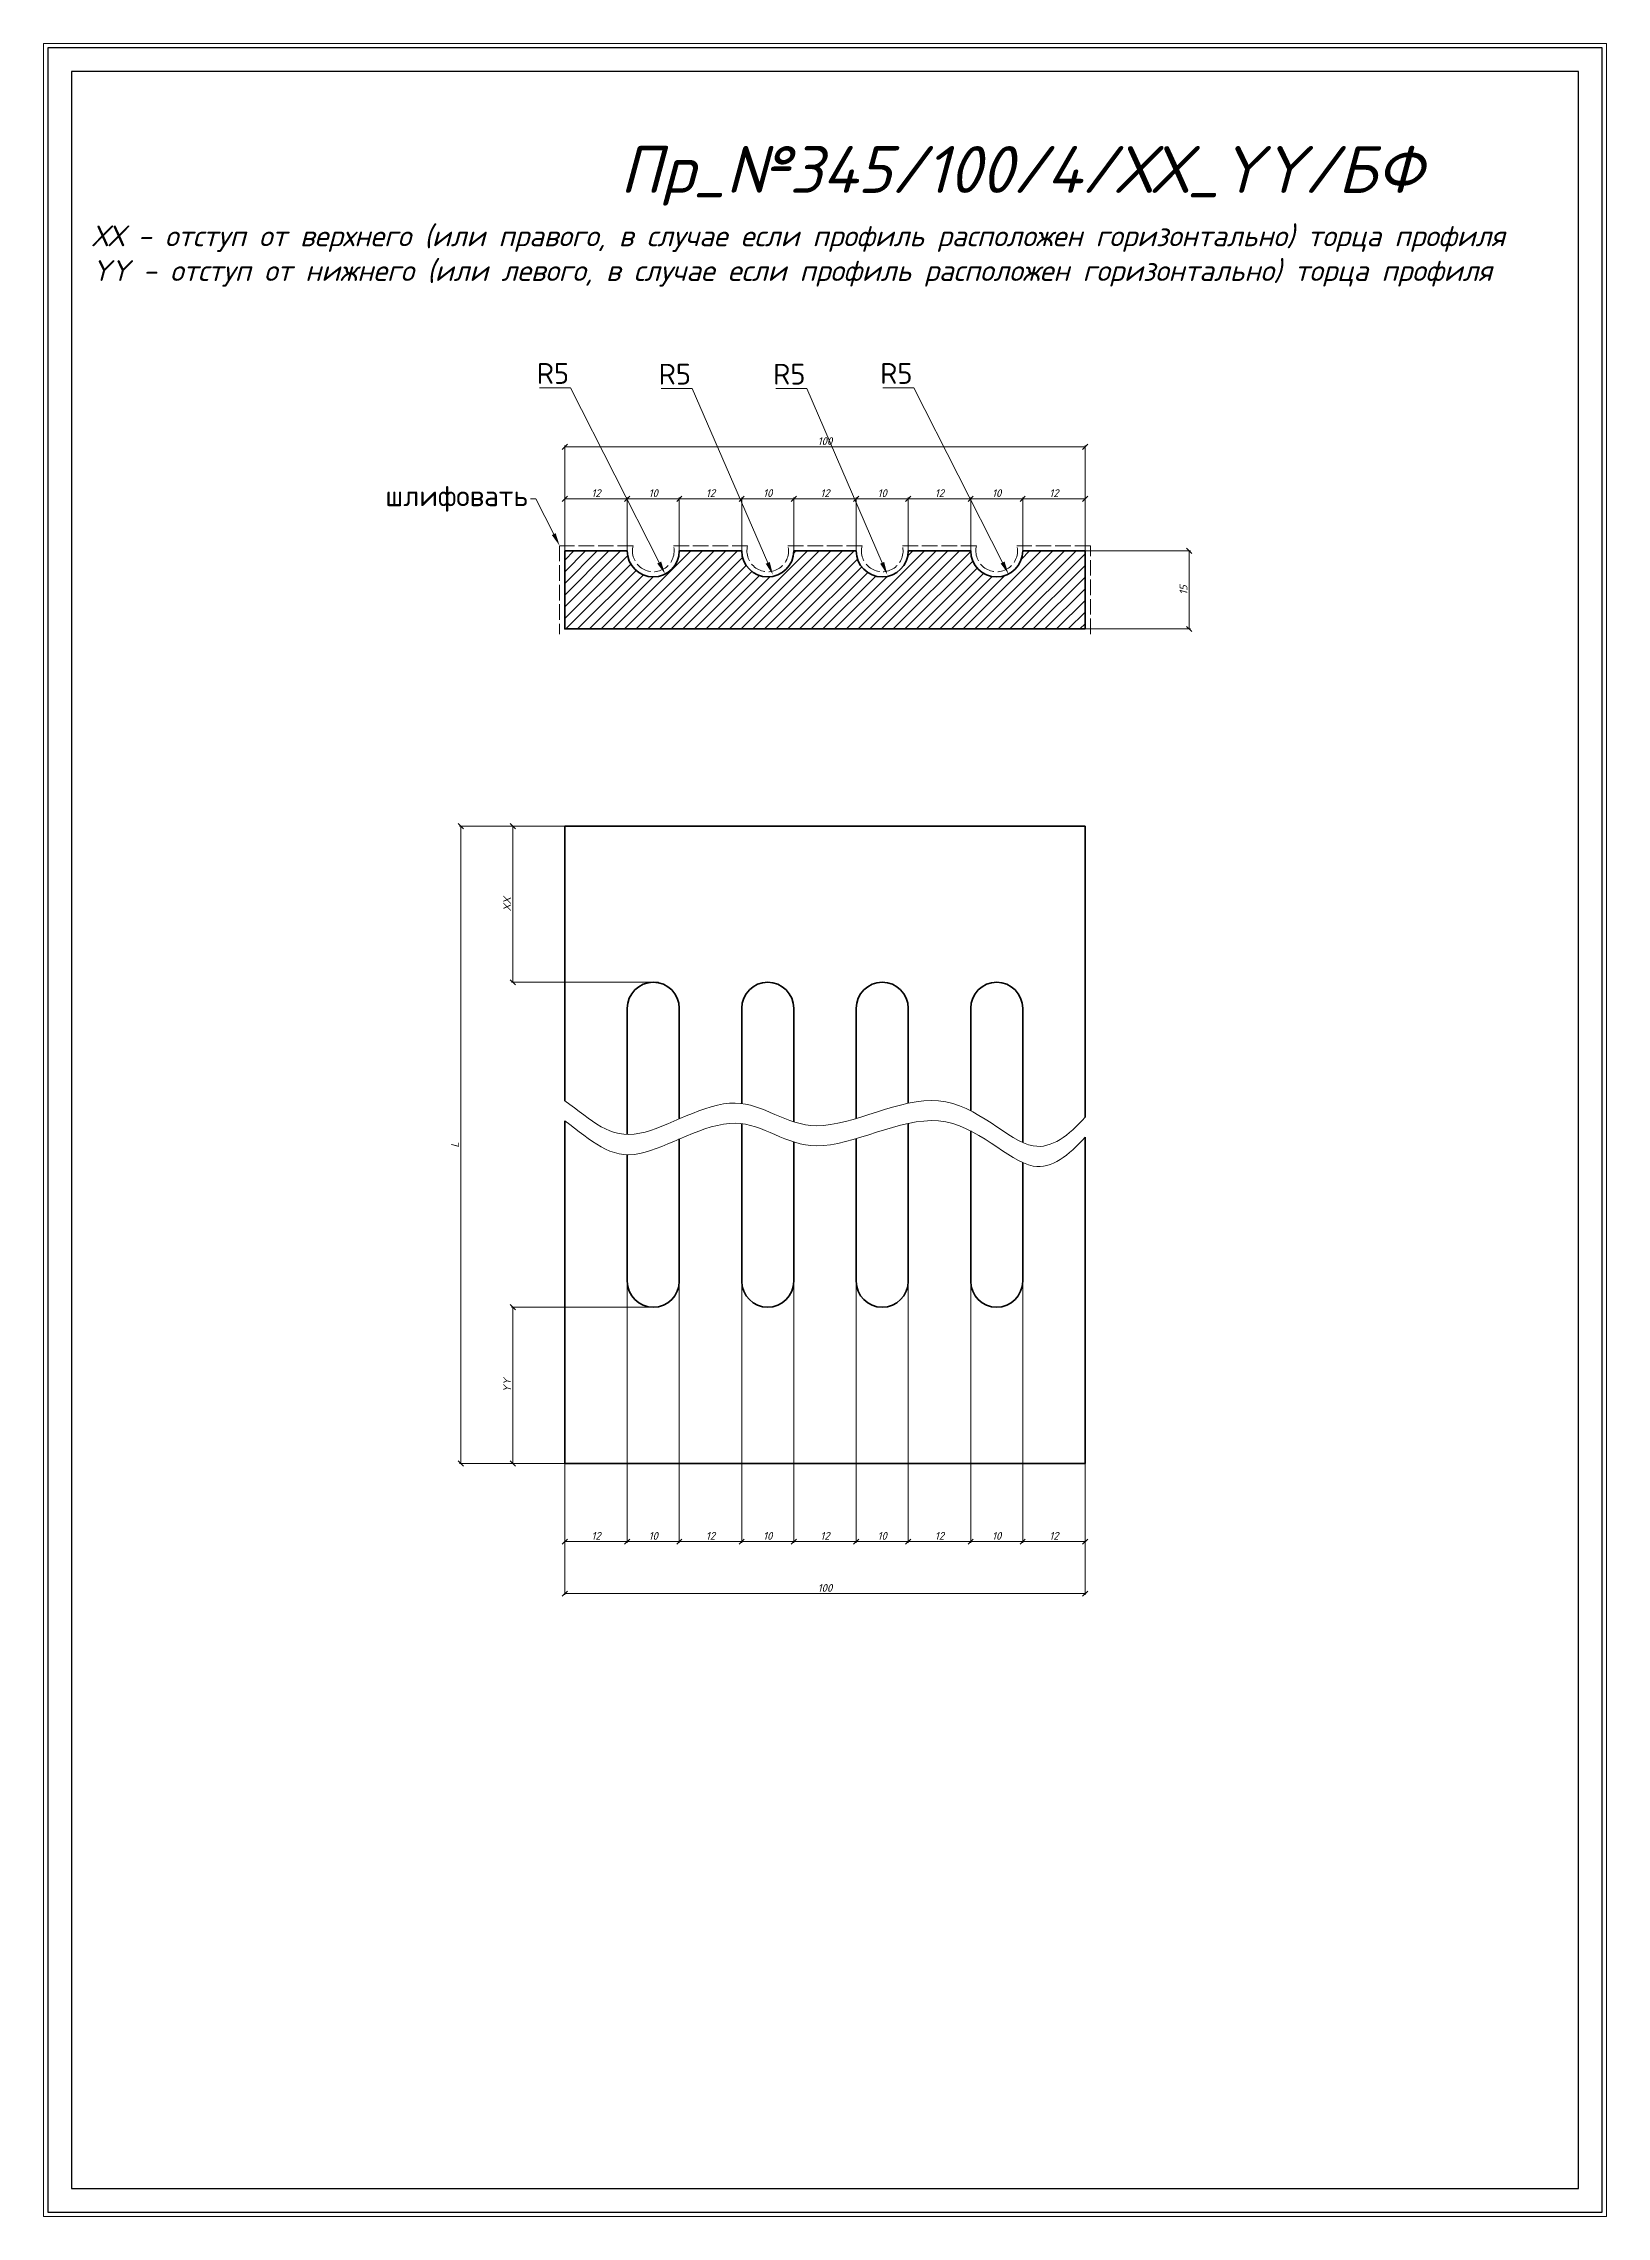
# Model space of a CAD drawing. Header units: millimetres. Extents: x 4155 to 4455, y -2217 to -1799.
import ezdxf
from ezdxf import colors
from ezdxf.entities.mleader import LeaderData, LeaderLine
from ezdxf.math import Vec2, Vec3

# ---------------------------------------------------------------- set-up
doc = ezdxf.new("R2010")
doc.units = ezdxf.units.MM
doc.linetypes.add('ACAD_ISO02W100', pattern=[15, 12, -3])
doc.layers.get('0').update_dxf_attribs({"lineweight": 13})
for name, color, linetype, lineweight in [('Пр_№345-БФ', 1, 'Continuous', 35), ('служебный слой ЛИНИИ ПУНКТИРНЫЕ', 7, 'ACAD_ISO02W100', 13), ('служебный слой НАДПИСИ', 7, 'Continuous', 13), ('служебный слой ПОЗИЦИИ', 7, 'Continuous', 13), ('служебный слой РАЗМЕРЫ', 7, 'Continuous', 9), ('служебный слой ШТАМП', 7, 'Continuous', 30), ('служебный слой ШТРИХОВКА', 7, 'Continuous', 5)]:
    doc.layers.add(name, color=color, linetype=linetype, lineweight=lineweight)
doc.styles.add('ЕСКД', font='isocpeur.ttf', dxfattribs={"oblique": 15})
doc.styles.add('ЕСКД профили размеры', font='isocpeur.ttf')
doc.styles.add('ЕСКД штамп_текст', font='isocpeur.ttf')
doc.dimstyles.new('ЕСКД', dxfattribs={"dimtxt": 3.5, "dimasz": 2.5, "dimexe": 0.25, "dimexo": 0, "dimgap": 0.35, "dimtad": 1, "dimdec": 1, "dimzin": 9, "dimtxsty": 'ЕСКД', "dimblk": 'OBLIQUE', "dimcen": 0, "dimclrd": 256, "dimclre": 256, "dimclrt": 256, "dimadec": 1, "dimazin": 0, "dimtfac": 1, "dimtdec": 1, "dimtmove": 0, "dimatfit": 3, "dimldrblk": 'DOTSMALL', "dimfxl": 1, "dimlwd": -1, "dimlwe": -1, "dimarcsym": 0})
doc.dimstyles.new('ЕСКД профили$4', dxfattribs={"dimtxt": 1.5, "dimasz": 1, "dimexe": 0.3, "dimexo": 0, "dimgap": 0.35, "dimtad": 1, "dimtoh": 1, "dimdec": 1, "dimzin": 9, "dimtxsty": 'ЕСКД профили размеры', "dimblk": 'OBLIQUE', "dimcen": 0, "dimse1": 1, "dimclrd": 256, "dimclre": 256, "dimclrt": 256, "dimadec": 1, "dimazin": 0, "dimtfac": 1, "dimtdec": 1, "dimtofl": 0, "dimtmove": 0, "dimatfit": 3, "dimldrblk": 'DOTSMALL', "dimfxl": 1, "dimlwd": -1, "dimlwe": -1, "dimarcsym": 2})

# ---------------------------------------------------------------- blocks, each defined once
blk = doc.blocks.new('*D30')
at = {"layer": 'Defpoints', "color": 0, "transparency": 16777216}
for p in [(4269.93, -1892.39), (4272.19, -1896.85)]:
    blk.add_point(p, dxfattribs=at)
at = {"layer": 'служебный слой РАЗМЕРЫ', "transparency": 16777216}
for p, q in [((4250.3, -1865.49), (4256.25, -1865.49)), ((4256.25, -1865.49), (4273.33, -1899.08))]:
    blk.add_line(p, q, dxfattribs=at)
blk.add_solid([(4273.7, -1898.89), (4272.95, -1899.26), (4274.46, -1901.3)], dxfattribs=at)
at = {"layer": 'служебный слой РАЗМЕРЫ', "transparency": 16777216, "insert": (4252.9, -1862.74), "char_height": 4, "attachment_point": 5, "style": 'ЕСКД профили размеры'}
blk.add_mtext('R5', dxfattribs=at)
blk = doc.blocks.new('_DotSmall')
at = {"color": 0, "linetype": 'ByBlock', "lineweight": -3, "const_width": 0.5}
blk.add_lwpolyline([(-0.0625, 0, 1), (0.0625, 0, 1)], format="xyb", close=True, dxfattribs=at)
blk = doc.blocks.new('*D19')
at = {"layer": 'Defpoints', "color": 0, "transparency": 16777216}
for p in [(4335.93, -1892.39), (4338.19, -1896.85)]:
    blk.add_point(p, dxfattribs=at)
at = {"layer": 'служебный слой РАЗМЕРЫ', "transparency": 16777216}
for p, q in [((4316.3, -1865.49), (4322.25, -1865.49)), ((4322.25, -1865.49), (4339.33, -1899.08))]:
    blk.add_line(p, q, dxfattribs=at)
blk.add_solid([(4339.7, -1898.89), (4338.95, -1899.26), (4340.46, -1901.3)], dxfattribs=at)
at = {"layer": 'служебный слой РАЗМЕРЫ', "transparency": 16777216, "insert": (4318.9, -1862.74), "char_height": 4, "attachment_point": 5, "style": 'ЕСКД профили размеры'}
blk.add_mtext('R5', dxfattribs=at)
blk = doc.blocks.new('*D18')
at = {"layer": 'Defpoints', "color": 0, "transparency": 16777216}
for p in [(4291.21, -1892.26), (4293.19, -1896.85)]:
    blk.add_point(p, dxfattribs=at)
at = {"layer": 'служебный слой РАЗМЕРЫ', "transparency": 16777216}
for p, q in [((4273.73, -1865.63), (4279.68, -1865.63)), ((4279.68, -1865.63), (4294.19, -1899.14))]:
    blk.add_line(p, q, dxfattribs=at)
blk.add_solid([(4294.57, -1898.98), (4293.8, -1899.31), (4295.18, -1901.44)], dxfattribs=at)
at = {"layer": 'служебный слой РАЗМЕРЫ', "transparency": 16777216, "insert": (4276.33, -1862.88), "char_height": 4, "attachment_point": 5, "style": 'ЕСКД профили размеры'}
blk.add_mtext('R5', dxfattribs=at)
blk = doc.blocks.new('*D17')
at = {"layer": 'Defpoints', "color": 0, "transparency": 16777216}
for p in [(4313.21, -1892.26), (4315.19, -1896.85)]:
    blk.add_point(p, dxfattribs=at)
at = {"layer": 'служебный слой РАЗМЕРЫ', "transparency": 16777216}
for p, q in [((4295.73, -1865.63), (4301.68, -1865.63)), ((4301.68, -1865.63), (4316.19, -1899.14))]:
    blk.add_line(p, q, dxfattribs=at)
blk.add_solid([(4316.57, -1898.98), (4315.8, -1899.31), (4317.18, -1901.44)], dxfattribs=at)
at = {"layer": 'служебный слой РАЗМЕРЫ', "transparency": 16777216, "insert": (4298.33, -1862.88), "char_height": 4, "attachment_point": 5, "style": 'ЕСКД профили размеры'}
blk.add_mtext('R5', dxfattribs=at)
blk = doc.blocks.new('_OBLIQUE')
at = {"color": 0, "linetype": 'ByBlock'}
blk.add_line((-0.5, -0.5), (0.5, 0.5), dxfattribs=at)
blk = doc.blocks.new('*D16')
at = {"layer": 'Defpoints', "color": 0, "transparency": 16777216}
for p in [(4289.19, -1886.85), (4277.19, -1896.85), (4289.19, -1896.85)]:
    blk.add_point(p, dxfattribs=at)
at = {"layer": 'служебный слой РАЗМЕРЫ', "transparency": 16777216}
for p, q in [((4277.19, -1896.85), (4277.19, -1886.6)), ((4277.19, -1886.85), (4289.19, -1886.85)), ((4289.19, -1896.85), (4289.19, -1886.6))]:
    blk.add_line(p, q, dxfattribs=at)
at = {"layer": 'служебный слой РАЗМЕРЫ', "transparency": 16777216, "rotation": 180}
blk.add_blockref('_OBLIQUE', (4277.19, -1886.85), dxfattribs=at)
at = {"layer": 'служебный слой РАЗМЕРЫ', "transparency": 16777216}
blk.add_blockref('_OBLIQUE', (4289.19, -1886.85), dxfattribs=at)
at = {"layer": 'служебный слой РАЗМЕРЫ', "transparency": 16777216, "insert": (4283.19, -1885.75), "char_height": 1.5, "attachment_point": 5, "style": 'ЕСКД'}
blk.add_mtext('12', dxfattribs=at)
blk = doc.blocks.new('*D15')
at = {"layer": 'Defpoints', "color": 0, "transparency": 16777216}
for p in [(4267.19, -1886.85), (4267.19, -1896.85), (4277.19, -1896.85)]:
    blk.add_point(p, dxfattribs=at)
at = {"layer": 'служебный слой РАЗМЕРЫ', "transparency": 16777216}
for p, q in [((4267.19, -1896.85), (4267.19, -1886.6)), ((4277.19, -1886.85), (4267.19, -1886.85)), ((4277.19, -1896.85), (4277.19, -1886.6))]:
    blk.add_line(p, q, dxfattribs=at)
at = {"layer": 'служебный слой РАЗМЕРЫ', "transparency": 16777216, "rotation": 180}
blk.add_blockref('_OBLIQUE', (4267.19, -1886.85), dxfattribs=at)
at = {"layer": 'служебный слой РАЗМЕРЫ', "transparency": 16777216}
blk.add_blockref('_OBLIQUE', (4277.19, -1886.85), dxfattribs=at)
at = {"layer": 'служебный слой РАЗМЕРЫ', "transparency": 16777216, "insert": (4272.19, -1885.75), "char_height": 1.5, "attachment_point": 5, "style": 'ЕСКД'}
blk.add_mtext('10', dxfattribs=at)
blk = doc.blocks.new('*D14')
at = {"layer": 'Defpoints', "color": 0, "transparency": 16777216}
for p in [(4333.19, -1886.85), (4333.19, -1896.85), (4343.19, -1896.85)]:
    blk.add_point(p, dxfattribs=at)
at = {"layer": 'служебный слой РАЗМЕРЫ', "transparency": 16777216}
for p, q in [((4333.19, -1896.85), (4333.19, -1886.6)), ((4343.19, -1886.85), (4333.19, -1886.85)), ((4343.19, -1896.85), (4343.19, -1886.6))]:
    blk.add_line(p, q, dxfattribs=at)
at = {"layer": 'служебный слой РАЗМЕРЫ', "transparency": 16777216, "rotation": 180}
blk.add_blockref('_OBLIQUE', (4333.19, -1886.85), dxfattribs=at)
at = {"layer": 'служебный слой РАЗМЕРЫ', "transparency": 16777216}
blk.add_blockref('_OBLIQUE', (4343.19, -1886.85), dxfattribs=at)
at = {"layer": 'служебный слой РАЗМЕРЫ', "transparency": 16777216, "insert": (4338.19, -1885.75), "char_height": 1.5, "attachment_point": 5, "style": 'ЕСКД'}
blk.add_mtext('10', dxfattribs=at)
blk = doc.blocks.new('*D13')
at = {"layer": 'Defpoints', "color": 0, "transparency": 16777216}
for p in [(4311.19, -1886.85), (4311.19, -1896.85), (4321.19, -1896.85)]:
    blk.add_point(p, dxfattribs=at)
at = {"layer": 'служебный слой РАЗМЕРЫ', "transparency": 16777216}
for p, q in [((4311.19, -1896.85), (4311.19, -1886.6)), ((4321.19, -1886.85), (4311.19, -1886.85)), ((4321.19, -1896.85), (4321.19, -1886.6))]:
    blk.add_line(p, q, dxfattribs=at)
at = {"layer": 'служебный слой РАЗМЕРЫ', "transparency": 16777216, "rotation": 180}
blk.add_blockref('_OBLIQUE', (4311.19, -1886.85), dxfattribs=at)
at = {"layer": 'служебный слой РАЗМЕРЫ', "transparency": 16777216}
blk.add_blockref('_OBLIQUE', (4321.19, -1886.85), dxfattribs=at)
at = {"layer": 'служебный слой РАЗМЕРЫ', "transparency": 16777216, "insert": (4316.19, -1885.75), "char_height": 1.5, "attachment_point": 5, "style": 'ЕСКД'}
blk.add_mtext('10', dxfattribs=at)
blk = doc.blocks.new('*D8')
at = {"layer": 'Defpoints', "color": 0, "transparency": 16777216}
for p in [(4255.19, -1886.85), (4255.19, -1896.85), (4267.19, -1896.85)]:
    blk.add_point(p, dxfattribs=at)
at = {"layer": 'служебный слой РАЗМЕРЫ', "transparency": 16777216}
for p, q in [((4255.19, -1896.85), (4255.19, -1886.6)), ((4267.19, -1886.85), (4255.19, -1886.85)), ((4267.19, -1896.85), (4267.19, -1886.6))]:
    blk.add_line(p, q, dxfattribs=at)
at = {"layer": 'служебный слой РАЗМЕРЫ', "transparency": 16777216, "rotation": 180}
blk.add_blockref('_OBLIQUE', (4255.19, -1886.85), dxfattribs=at)
at = {"layer": 'служебный слой РАЗМЕРЫ', "transparency": 16777216}
blk.add_blockref('_OBLIQUE', (4267.19, -1886.85), dxfattribs=at)
at = {"layer": 'служебный слой РАЗМЕРЫ', "transparency": 16777216, "insert": (4261.19, -1885.75), "char_height": 1.5, "attachment_point": 5, "style": 'ЕСКД'}
blk.add_mtext('12', dxfattribs=at)
blk = doc.blocks.new('*D7')
at = {"layer": 'Defpoints', "color": 0, "transparency": 16777216}
for p in [(4255.19, -1876.85), (4255.19, -1896.85), (4355.19, -1896.85)]:
    blk.add_point(p, dxfattribs=at)
at = {"layer": 'служебный слой РАЗМЕРЫ', "transparency": 16777216}
for p, q in [((4255.19, -1896.85), (4255.19, -1876.6)), ((4355.19, -1876.85), (4255.19, -1876.85)), ((4355.19, -1896.85), (4355.19, -1876.6))]:
    blk.add_line(p, q, dxfattribs=at)
at = {"layer": 'служебный слой РАЗМЕРЫ', "transparency": 16777216, "rotation": 180}
blk.add_blockref('_OBLIQUE', (4255.19, -1876.85), dxfattribs=at)
at = {"layer": 'служебный слой РАЗМЕРЫ', "transparency": 16777216}
blk.add_blockref('_OBLIQUE', (4355.19, -1876.85), dxfattribs=at)
at = {"layer": 'служебный слой РАЗМЕРЫ', "transparency": 16777216, "insert": (4305.19, -1875.75), "char_height": 1.5, "attachment_point": 5, "style": 'ЕСКД'}
blk.add_mtext('100', dxfattribs=at)
blk = doc.blocks.new('*D25')
at = {"layer": 'Defpoints', "color": 0, "transparency": 16777216}
for p in [(4255.19, -1949.75), (4235.19, -2072.25), (4255.19, -2072.25)]:
    blk.add_point(p, dxfattribs=at)
at = {"layer": 'служебный слой РАЗМЕРЫ', "transparency": 16777216}
for p, q in [((4255.19, -1949.75), (4234.94, -1949.75)), ((4235.19, -1949.75), (4235.19, -2072.25)), ((4255.19, -2072.25), (4234.94, -2072.25))]:
    blk.add_line(p, q, dxfattribs=at)
for p, rotation in [((4235.19, -1949.75), 90), ((4235.19, -2072.25), 270)]:
    blk.add_blockref('_OBLIQUE', p, dxfattribs=dict(at, rotation=rotation))
at = {"layer": 'служебный слой РАЗМЕРЫ', "transparency": 16777216, "insert": (4234.09, -2011), "char_height": 1.5, "attachment_point": 5, "rotation": 90, "style": 'ЕСКД'}
blk.add_mtext('L', dxfattribs=at)
blk = doc.blocks.new('*D20')
at = {"layer": 'Defpoints', "color": 0, "transparency": 16777216}
for p in [(4267.19, -2037.2), (4255.19, -2072.25), (4267.19, -2087.25)]:
    blk.add_point(p, dxfattribs=at)
at = {"layer": 'служебный слой РАЗМЕРЫ', "transparency": 16777216}
for p, q in [((4267.19, -2037.2), (4267.19, -2087.5)), ((4255.19, -2072.25), (4255.19, -2087.5)), ((4255.19, -2087.25), (4267.19, -2087.25))]:
    blk.add_line(p, q, dxfattribs=at)
at = {"layer": 'служебный слой РАЗМЕРЫ', "transparency": 16777216, "rotation": 180}
blk.add_blockref('_OBLIQUE', (4255.19, -2087.25), dxfattribs=at)
at = {"layer": 'служебный слой РАЗМЕРЫ', "transparency": 16777216}
blk.add_blockref('_OBLIQUE', (4267.19, -2087.25), dxfattribs=at)
at = {"layer": 'служебный слой РАЗМЕРЫ', "transparency": 16777216, "insert": (4261.19, -2086.15), "char_height": 1.5, "attachment_point": 5, "style": 'ЕСКД'}
blk.add_mtext('12', dxfattribs=at)

msp = doc.modelspace()

# ---------------------------------------------------------------- hatches: boundary and pattern name
at = {"layer": 'служебный слой ШТРИХОВКА'}
h = msp.add_hatch(dxfattribs=at)
h.set_pattern_fill('ANSI31', color=256, scale=0.5, style=0)
h.set_pattern_definition([(45, (1507.7514, 2735.73), (-1.122532, 1.122532), [])])
edge = h.paths.add_edge_path()
edge.add_line((4355.19, -1896.85), (4343.19, -1896.85))
edge.add_arc((4338.19, -1896.85), 5, -180, 0, ccw=False)
edge.add_line((4333.19, -1896.85), (4321.19, -1896.85))
edge.add_arc((4316.19, -1896.85), 5, 180, 360, ccw=False)
edge.add_line((4311.19, -1896.85), (4299.19, -1896.85))
edge.add_arc((4294.19, -1896.85), 5, -180, 0, ccw=False)
edge.add_line((4289.19, -1896.85), (4277.19, -1896.85))
edge.add_arc((4272.19, -1896.85), 5, -180, 0, ccw=False)
edge.add_line((4267.19, -1896.85), (4255.19, -1896.85))
edge.add_line((4255.19, -1896.85), (4255.19, -1911.85))
edge.add_line((4255.19, -1911.85), (4282.19, -1911.85))
edge.add_line((4282.19, -1911.85), (4328.19, -1911.85))
edge.add_line((4328.19, -1911.85), (4348.19, -1911.85))
edge.add_line((4348.19, -1911.85), (4355.19, -1911.85))
edge.add_line((4355.19, -1911.85), (4355.19, -1896.85))

# ---------------------------------------------------------------- linework, layer by layer
at = {"layer": 'Пр_№345-БФ'}
msp.add_lwpolyline([(4355.19, -1911.85), (4355.19, -1911.85), (4355.19, -1911.85), (4355.19, -1911.85), (4355.19, -1911.85), (4355.19, -1896.85), (4343.19, -1896.85, -1), (4333.19, -1896.85), (4321.19, -1896.85, -1), (4311.19, -1896.85), (4299.19, -1896.85, -1), (4289.19, -1896.85), (4277.19, -1896.85, -1), (4267.19, -1896.85), (4255.19, -1896.85), (4255.19, -1911.85), (4255.19, -1911.85), (4255.19, -1911.85), (4355.19, -1911.85)], format="xyb", close=True, dxfattribs=at)
for points in [[(4255.19, -2002.52), (4255.19, -1949.75), (4355.19, -1949.75), (4355.19, -2005.67)], [(4255.19, -2006.39), (4255.19, -2072.25), (4355.19, -2072.25), (4355.19, -2009.54)]]:
    msp.add_lwpolyline(points, dxfattribs=at)
for points in [[(4277.19, -2005.99), (4277.19, -1984.75, 1), (4267.19, -1984.75), (4267.19, -2009.01)], [(4299.19, -2006.57), (4299.19, -1984.75, 1), (4289.19, -1984.75), (4289.19, -2003.05)], [(4321.19, -2003), (4321.19, -1984.75, 1), (4311.19, -1984.75), (4311.19, -2005.92)], [(4343.19, -2010.54), (4343.19, -1984.75, 1), (4333.19, -1984.75), (4333.19, -2004.45)], [(4299.19, -2010.44), (4299.19, -2037.2, -1), (4289.19, -2037.2), (4289.19, -2006.93)], [(4321.19, -2006.87), (4321.19, -2037.2, -1), (4311.19, -2037.2), (4311.19, -2009.8)], [(4343.19, -2014.41), (4343.19, -2037.2, -1), (4333.19, -2037.2), (4333.19, -2008.32)], [(4277.19, -2009.87), (4277.19, -2037.2, -1), (4267.19, -2037.2), (4267.19, -2012.88)]]:
    msp.add_lwpolyline(points, format="xyb", dxfattribs=at)
at = {"layer": 'служебный слой ЛИНИИ ПУНКТИРНЫЕ', "ltscale": 0.25}
msp.add_lwpolyline([(4356.19, -1912.85), (4356.19, -1895.85), (4342.07, -1895.85, -1.290994), (4334.32, -1895.85), (4320.07, -1895.85, -1.290994), (4312.32, -1895.85), (4298.07, -1895.85, -1.290994), (4290.32, -1895.85), (4276.07, -1895.85, -1.290994), (4268.32, -1895.85), (4254.19, -1895.85), (4254.19, -1912.85)], format="xyb", dxfattribs=at)
at = {"layer": 'служебный слой ШТАМП', "color": 6, "lineweight": 5, "ltscale": 100}
msp.add_lwpolyline([(4455.4, -1799.32), (4154.99, -1799.32), (4154.99, -2216.96), (4455.4, -2216.96)], close=True, dxfattribs=at)
at = {"layer": 'служебный слой ШТАМП', "color": 0, "ltscale": 100}
for points in [[(4454.54, -1800.19), (4155.85, -1800.19), (4155.85, -2216.1), (4454.54, -2216.1)], [(4450, -1804.72), (4160.38, -1804.72), (4160.38, -2211.56), (4450, -2211.56)]]:
    msp.add_lwpolyline(points, close=True, dxfattribs=at)
at = {"layer": 'служебный слой ШТРИХОВКА'}
for points in [[(4255.19, -2002.52), (4260.46, -2006.25), (4266.5, -2013.25), (4288.7, -1998.43), (4302.56, -2012.15), (4328.98, -1996.21), (4344.46, -2015.53), (4352.01, -2009.13), (4355.19, -2005.67)], [(4255.19, -2006.39), (4260.46, -2010.13), (4266.5, -2017.13), (4288.7, -2002.31), (4302.56, -2016.03), (4328.98, -2000.09), (4344.46, -2019.41), (4352.01, -2013), (4355.19, -2009.54)]]:
    msp.add_open_spline(points, degree=3, knots=[0, 0, 0, 0, 16.914398, 31.673167, 45.232529, 60.868694, 76.888333, 88.564807, 88.564807, 88.564807, 88.564807], dxfattribs=at)

# ---------------------------------------------------------------- texts
at = {"layer": 'служебный слой НАДПИСИ', "style": 'ЕСКД', "oblique": 15}
msp.add_text('Пр_№345/100/4/ХХ_YY/БФ', height=9, dxfattribs=at).set_placement((4265.79, -1828.04))
at = {"layer": 'служебный слой НАДПИСИ', "insert": (4164.3, -1834.3), "char_height": 4, "attachment_point": 1, "style": 'ЕСКД'}
msp.add_mtext_dynamic_manual_height_columns('ХХ - отступ от верхнего (или правого, в случае если профиль расположен горизонтально) торца профиля\\PYY - отступ от нижнего (или левого, в случае если профиль расположен горизонтально) торца профиля', width=307.678, gutter_width=15, heights=[0], dxfattribs=at)

# ---------------------------------------------------------------- dimensions: what is measured, and where the dimension line sits
at = {"layer": 'служебный слой РАЗМЕРЫ'}
for center, mpoint, picture, middle in [((4272.19, -1896.85), (4269.93, -1892.39), '*D30', (4252.9, -1865.49)), ((4293.19, -1896.85), (4291.21, -1892.26), '*D18', (4276.33, -1865.63)), ((4315.19, -1896.85), (4313.21, -1892.26), '*D17', (4298.33, -1865.63)), ((4338.19, -1896.85), (4335.93, -1892.39), '*D19', (4318.9, -1865.49))]:
    dim = msp.add_radius_dim(center=center, mpoint=mpoint, dimstyle='ЕСКД профили$4', override={"dimtxt": 4, "dimasz": 2.5, "dimgap": 0.75, "dimsah": 1}, dxfattribs=at)
    dim.commit()
    dim.dimension.update_dxf_attribs({"geometry": picture, "text_midpoint": middle, "dimtype": 132})
for base, p1, p2, picture, middle in [((4255.19, -1876.85), (4355.19, -1896.85), (4255.19, -1896.85), '*D7', (4305.19, -1875.75)), ((4267.19, -1886.85), (4277.19, -1896.85), (4267.19, -1896.85), '*D15', (4272.19, -1885.75)), ((4289.19, -1886.85), (4277.19, -1896.85), (4289.19, -1896.85), '*D16', (4283.19, -1885.75)), ((4311.19, -1886.85), (4321.19, -1896.85), (4311.19, -1896.85), '*D13', (4316.19, -1885.75)), ((4333.19, -1886.85), (4343.19, -1896.85), (4333.19, -1896.85), '*D14', (4338.19, -1885.75))]:
    dim = msp.add_linear_dim(base=base, p1=p1, p2=p2, angle=180, dimstyle='ЕСКД', override={"dimtxt": 1.5, "dimasz": 1}, dxfattribs=at)
    dim.commit()
    dim.dimension.update_dxf_attribs({"geometry": picture, "text_midpoint": middle})
dim = msp.add_linear_dim(base=(4255.19, -1886.85), p1=(4267.19, -1896.85), p2=(4255.19, -1896.85), dimstyle='ЕСКД', override={"dimtxt": 1.5, "dimasz": 1}, dxfattribs=at)
dim.commit()
dim.dimension.update_dxf_attribs({"geometry": '*D8', "text_midpoint": (4261.19, -1885.75)})
for base, p1, p2 in [((4299.19, -1886.85), (4289.19, -1896.85), (4299.19, -1896.85)), ((4311.19, -1886.85), (4299.19, -1896.85), (4311.19, -1896.85)), ((4333.19, -1886.85), (4321.19, -1896.85), (4333.19, -1896.85)), ((4355.19, -1886.85), (4343.19, -1896.85), (4355.19, -1896.85)), ((4277.19, -2087.25), (4267.19, -2037.2), (4277.19, -2037.2)), ((4289.19, -2087.25), (4277.19, -2037.2), (4289.19, -2037.2)), ((4299.19, -2087.25), (4289.19, -2037.2), (4299.19, -2037.2)), ((4311.19, -2087.25), (4299.19, -2037.2), (4311.19, -2037.2)), ((4321.19, -2087.25), (4311.19, -2037.2), (4321.19, -2037.2)), ((4333.19, -2087.25), (4321.19, -2037.2), (4333.19, -2037.2)), ((4343.19, -2087.25), (4333.19, -2037.2), (4343.19, -2037.2)), ((4355.19, -2087.25), (4343.19, -2037.2), (4355.19, -2072.25)), ((4355.19, -2097.25), (4255.19, -2072.25), (4355.19, -2072.25))]:
    msp.add_linear_dim(base=base, p1=p1, p2=p2, dimstyle='ЕСКД', override={"dimtxt": 1.5, "dimasz": 1}, dxfattribs=at).render()
msp.add_linear_dim(base=(4375.19, -1896.85), p1=(4355.19, -1911.85), p2=(4355.19, -1896.85), angle=90, dimstyle='ЕСКД', override={"dimtxt": 1.5, "dimasz": 1}, dxfattribs=at).render()
dim = msp.add_linear_dim(base=(4235.19, -2072.25), p1=(4255.19, -1949.75), p2=(4255.19, -2072.25), angle=90, text='L', dimstyle='ЕСКД', override={"dimtxt": 1.5, "dimasz": 1}, dxfattribs=at)
dim.commit()
dim.dimension.update_dxf_attribs({"geometry": '*D25', "text_midpoint": (4234.09, -2011)})
for base, p1, p2, text in [((4245.19, -1949.75), (4273.19, -1979.75), (4255.19, -1949.75), 'XX'), ((4245.19, -2042.2), (4255.19, -2072.25), (4272.19, -2042.2), 'YY')]:
    msp.add_linear_dim(base=base, p1=p1, p2=p2, angle=90, text=text, dimstyle='ЕСКД', override={"dimtxt": 1.5, "dimasz": 1}, dxfattribs=at).render()
dim = msp.add_linear_dim(base=(4267.19, -2087.25), p1=(4255.19, -2072.25), p2=(4267.19, -2037.2), dimstyle='ЕСКД', override={"dimtxt": 1.5, "dimasz": 1}, dxfattribs=at)
dim.commit()
dim.dimension.update_dxf_attribs({"geometry": '*D20', "text_midpoint": (4261.19, -2087.25), "dimtype": 128})

# ---------------------------------------------------------------- leaders
at = {"layer": 'служебный слой ПОЗИЦИИ'}
ml = msp.add_multileader_mtext('Standard', dxfattribs=at)
ml.set_content('\\A1;шлифовать', color=256, style='ЕСКД штамп_текст')
ml.set_leader_properties(color=256, linetype='ByLayer', lineweight=-1)
ml.build(insert=Vec2(0, 0))
ml.multileader.update_dxf_attribs({"dogleg_length": 1, "arrow_head_size": 2.5})
ctx = ml.context
ctx.base_point, ctx.arrow_head_size, ctx.landing_gap_size, ctx.plane_origin = Vec3(4220.42, -1886.85), 2.5, 0.5, Vec3(4277.63, -1874.16)
ctx.text_align_type = 2
notes = []
notes.append((ctx, [(0, (1, 1, 0), (4249.62, -1886.85), (-1, 0), 1, [(0, [(4254.19, -1895.85)], 0, [])])]))
ctx.mtext.insert, ctx.mtext.alignment, ctx.mtext.flow_direction = Vec3(4248.12, -1884.25), 3, 5
for ctx, leaders in notes:
    for number, flags, end, landing, length, lines in leaders:
        leader = LeaderData()
        leader.index, (leader.has_last_leader_line, leader.has_dogleg_vector, leader.attachment_direction) = number, flags
        leader.last_leader_point, leader.dogleg_vector, leader.dogleg_length = Vec3(end), Vec3(landing), length
        for number, points, colour, breaks in lines:
            line = LeaderLine()
            line.index, line.vertices, line.color, line.breaks = number, Vec3.list(points), colors.encode_raw_color(colour), breaks
            leader.lines.append(line)
        ctx.leaders.append(leader)

doc.saveas('drawing.dxf')
